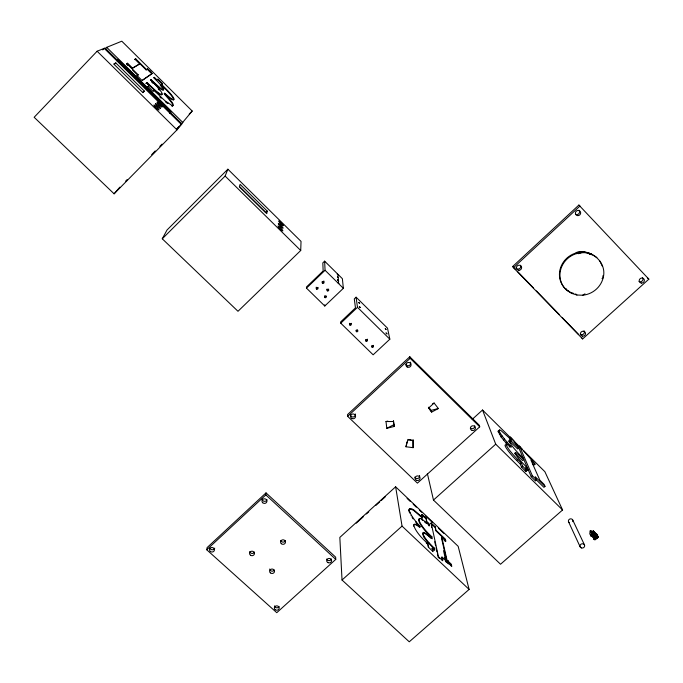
<?xml version="1.0" encoding="UTF-8"?>
<svg xmlns="http://www.w3.org/2000/svg" width="683" height="683" viewBox="0 0 683 683"><rect width="100%" height="100%" fill="white"/><g stroke="black" fill="none" stroke-linecap="round" stroke-linejoin="round"><path stroke-width="1.02" d="M306.479 288.124L306.496 286.971L323.153 270.963L322.82 262.904L324.63 261.162L342.379 278.69L343.361 288.303L324.784 306.018L306.479 288.124L325.065 270.272L324.63 261.162M406.957 441.961L405.975 446.776L413.113 447.672L413.189 440.04M300.716 250.499L301.032 241.389L227.883 169.205L167.011 230.017L162.272 238.794L237.991 311.286L300.716 250.499L225.125 176.06L227.883 169.205M173.081 105.506L171.766 105.976L172.679 105.916L173.123 104.584C173.687 102.868 161.717 90.941 165.064 93.477A14.172 2.023 44.6 0 0 174.08 99.291A14.172 2.023 44.6 0 0 165.465 88.286L161.547 84.402L161.162 84.794L165.081 88.679A14.164 2.032 44.6 0 1 172.876 99.966M172.679 105.916L172.722 104.994C173.192 103.116 161.538 91.659 164.671 93.878A14.164 2.032 44.6 0 0 166.643 95.629M409.305 510.449L409.373 509.057L408.921 510.799L409.621 512.942L410.013 512.591L409.305 510.449L408.921 510.799M206.727 549.764L265.841 494.902L266.011 492.887L335.669 557.174L335.763 559.394L276.769 612.685L206.727 549.764L207.12 547.578L266.011 492.887M593.894 537.581C590.829 536.283 594.423 535.122 594.808 533.722C594.517 537.803 599.614 538.614 596.72 536.181C595.354 536.266 595.354 538.102 596.848 537.777M593.86 534.712L592.443 532.219L593.86 534.712L591.196 536.343L589.77 533.833L590.189 530.913L590.684 530.486L592.041 531.826L593.1 533.952L594.304 532.911L593.245 530.785L592.041 531.826M590.189 530.913L591.239 533.039L591.196 536.343M267.224 211.081L266.771 213.642L239.374 186.647L240.109 184.35L267.224 211.081L265.755 212.524L239.4 186.544M593.143 536.104L593.143 536.599M405.975 446.776L407.999 439.382M597.984 537.589C597.804 533.799 594.441 537.086 593.629 538.392C593.629 539.57 595.38 540.253 596.054 539.186C597.377 536.932 600.434 538.272 595.32 533.525M595.636 538.827C596.464 537.948 594.577 537.419 594.201 538.247C595.542 541.175 596.105 536.172 593.826 535.139M176.999 129.864L181.874 123.819L105.045 48.006L97.123 51.225L34.15 117.28L114.104 193.818L176.999 129.864L97.123 51.225M180.662 124.835L192.205 111.022L121.805 41.193L106.693 47.34L105.216 48.877M114.104 193.818L119.815 187.151M169.743 113.13L171.177 111.611M102.74 49.885L104.209 48.348L181.362 124.46M116.494 60.753L117.928 59.259L171.16 111.807L169.726 113.267M114.309 64.458L115.777 62.921L144.395 91.138L142.926 92.649L113.685 63.98L115.777 62.921M127.994 65.551L126.475 64.057L127.601 63.246L132.502 68.095L139.793 63.852L135.097 59.199L134.713 59.6L135.755 58.84L146.538 69.529L146.153 69.922L135.371 59.242M127.2 63.664L132.101 68.513L132.502 68.095M139.793 63.852L132.101 68.513M127.601 63.246L126.884 63.639L138.231 74.857L137.829 75.267L132.528 70.042M147.571 68.863L147.195 69.256L151.822 73.841L152.198 73.448L147.571 68.863L146.153 69.922M147.101 82.523L146.06 83.403L147.101 82.523A28.071 4.055 44.5 0 0 156.663 91.445A14.838 2.169 44.5 0 0 161.171 91.727L160.479 90.788A14.838 2.169 44.5 0 0 153.47 82.942L150.542 80.039L151.148 79.604A24.306 3.432 44.5 0 0 161.171 88.679A11.568 1.648 44.5 0 0 163.425 88.508L163.143 88.056A10.322 1.477 44.6 0 0 159.489 83.608L159.173 83.258A35.294 5.123 44.5 0 0 153.777 77.7L154.358 77.281L156.911 79.809L157.884 79.083L162.486 83.65L162.102 84.043L157.5 79.476L156.527 80.201L153.974 77.674M151.148 79.604L150.755 80.005A24.306 3.441 44.5 0 0 160.778 89.08A11.56 1.656 44.5 0 0 163.032 88.901L163.143 88.056M596.575 535.873L596.942 534.43L595.866 533.543M146.461 82.984L149.15 85.64L147.665 86.869M153.624 90.873L154.025 90.463L164.953 100.743L172.159 105.566M146.7 82.942A28.071 4.064 44.5 0 0 156.262 91.855L156.663 91.445M167.958 103.107L167.557 103.517L165.303 101.75M189.217 114.061L192.205 111.022M176.94 128.617L179.177 126.346M125.646 181.123L127.132 179.612M151.652 154.682L155.237 150.917M159.822 146.367L162.05 144.104M176.906 128.993L181.874 123.819M162.272 238.794L225.125 176.06M356.091 297.19L354.289 298.906L355.467 307.871L340.663 321.906L340.766 323.179L373.14 354.81L389.839 339.186L387.509 328.173L356.091 297.19L357.491 307.333L389.839 339.186M340.766 323.179L357.491 307.333M409.766 356.774L347.519 414.607L347.656 416.348L417.415 483.137L479.731 426.815L479.082 425.048L409.766 356.774L410.15 358.31L479.731 426.815M347.656 416.348L410.15 358.31M513.488 267.702L512.677 266.498L578.877 205.062L579.961 206.035L513.488 267.702L582.633 338.93L648.85 279.151L578.877 205.062M428.557 408.11L434.106 403.03L438.358 408.511L431.656 412.088L428.42 407.589L431.656 412.088M395.636 486.8L339.835 537.401L342.029 580.021L409.254 641.807L469.11 589.42L458.165 546.323L395.636 486.8L402.048 526.106L469.11 589.42M356.27 523.169L363.313 516.783M366.447 513.94L368.794 511.815M375.838 505.42L379.757 501.877M381.319 500.451L385.238 496.908M472.243 419.328L482.522 410.013L522.341 449.397M422.709 517.612L413.83 509.911L411.721 508.784L409.809 508.835L413.446 510.252L422.333 517.953L422.043 514.325L426.141 518.218L426.832 521.53L429.086 523.673L429.505 525.645A26.125 6.027 48.9 0 0 421.821 519.106L421.437 519.456M507.921 445.239L501.057 436.907L498.103 431.255L499.7 429.991L500.972 430.529L511.601 440.014L510.389 437.137L509.347 438.068L510.158 439.989M499.7 429.991L498.103 431.255M498.334 432.416L499.393 431.46L499.153 430.307M499.341 434.337L500.4 433.389L499.393 431.46M411.064 515.682L411.448 515.332L410.013 512.591M501.057 436.907L502.125 435.959L500.4 433.389M342.029 580.021L402.048 526.106M523.844 450.882L544.88 471.697L562.579 509.979L500.537 564.243L433.474 500.067L495.721 444.172L482.522 410.013M411.448 515.332L413.522 518.491L413.138 518.841L412.097 517.262M503.371 439.946L504.438 438.99L502.125 435.959M415.699 522.188L416.092 521.838L413.522 518.491M506.12 443.241L507.187 442.285L504.438 438.99M510.15 442.038L511.2 441.098A26.611 3.722 47.9 0 1 518.704 448.031L517.663 448.962A26.611 3.757 47.9 0 0 510.15 442.038A13.788 1.929 47.9 0 0 508.681 441.218M429.12 525.987L428.711 524.015L426.448 521.872L426.141 518.218M418.585 525.5L419.473 525.645L420.284 526.909L419.772 526.755A13.634 3.202 48.9 0 0 414.248 526.713A13.634 3.202 48.9 0 0 424.399 540.458L428.053 543.907L428.796 547.561L433.124 551.659L432.356 547.979L432.535 551.096M419.473 525.645C418.448 525.799 420.796 527.797 419.379 527.105A13.634 3.202 48.9 0 0 413.608 526.183M509.117 446.571L510.184 445.615L511.234 447.186A13.891 1.981 47.9 0 0 506.726 446.016A13.891 1.981 47.9 0 0 517.705 459.463L521.351 463.048L522.7 466.25L527.02 470.51L525.645 467.283L528.002 469.605L525.919 471.483L521.607 467.232L520.258 464.022L516.613 460.436A13.891 1.989 47.9 0 1 507.554 449.986A13.891 1.989 47.9 0 1 505.488 444.915M509.612 447.075L510.679 446.119M422.265 526.2A13.532 3.099 48.8 0 0 429.274 534.285L431.861 536.744L431.468 537.086L428.881 534.635A13.532 3.099 48.8 0 1 421.872 526.55L422.265 526.2L421.428 525.031A13.54 3.099 48.8 0 1 421.821 519.106M431.665 527.421L431.161 522.999L435.242 526.875L435.985 530.23L445.41 539.194L445.888 541.209L441.79 537.325L441.406 537.658L446.631 560.495L450.882 564.517L451.224 565.985M532.629 463.757L533.995 465.106L535.037 464.175C530.187 457.926 524.527 452.24 519.481 446.136L518.44 447.058L531.229 476.708L535.523 480.943L536.625 479.97L535.19 476.691L545.017 486.381L543.924 487.346L535.609 479.15M434.166 549.858L433.867 548.423A32.485 7.47 48.9 0 1 428.702 543.164L428.378 542.823A9.869 2.305 49 0 1 424.237 537.495L423.827 536.821A11.048 2.578 49 0 1 423.708 532.731L424.1 532.381A23.657 5.549 49.1 0 1 432.296 538.802L431.861 536.744M523.682 459.582A24.11 3.432 48 0 0 515.785 452.641L514.709 453.597A24.11 3.458 48 0 1 522.606 460.538L523.682 459.582L522.896 457.772L520.318 455.22A13.78 1.912 47.9 0 1 513.027 447.117L512.122 445.973A13.788 1.912 47.9 0 1 511.2 441.098M444.138 540.253L445.504 541.551L445.034 539.536L435.6 530.571L435.242 526.875M424.237 537.495L424.228 536.462A11.048 2.578 49 0 1 424.1 532.381M516.613 460.436L517.705 459.463M428.378 542.823L428.779 542.464A9.869 2.305 49 0 1 424.638 537.145M520.258 464.022L521.351 463.048M521.607 467.232L522.7 466.25M433.867 548.423L434.268 548.065A32.485 7.453 48.9 0 1 429.095 542.814L428.779 542.464M431.161 522.999L438.443 556.688L438.042 557.038L439.485 558.395M531.229 476.708L532.33 475.735L519.481 446.136M441.79 537.325L447.024 560.145L451.275 564.167L451.796 566.361L441.935 557.038L442.149 560.188M443.071 559.035L445.47 556.918M591.239 533.039L591.734 532.612L593.1 533.952M596.387 535.66L594.5 532.031L593.834 532.612L595.644 536.027M592.724 534.285L591.35 535.472L591.683 533.261L592.724 534.285L590.684 530.486M594.33 533.099L594.995 532.518M593.493 534.345L594.705 533.303L593.245 530.785M595.397 535.224L596.063 534.644L595.567 534.157L594.902 534.738L595.397 535.224L594.68 533.807M601.996 278.673L603.191 277.708C607.349 262.289 590.863 248.236 576.093 252.565L581.515 251.899L586.859 252.616L591.657 254.016L591.743 254.682C586.671 251.438 580.49 251.592 574.924 253.333A22.257 20.925 -32.7 0 0 559.992 269.742A22.257 20.925 -32.7 0 0 566.42 289.754L570.288 292.213M154.025 90.463L152.983 91.309L148.066 86.451L149.15 85.64M161.162 84.794L162.486 83.65M142.619 92.487L144.395 91.138M152.198 73.448L142.004 80.466L137.07 75.591M142.457 80.304L150.969 74.43M408.98 509.398L410.193 508.485M136.668 76.018L138.231 74.857M566.344 288.849L566.933 290.403L571.577 293.357L576.913 295.005L582.59 295.235L584.981 293.852M432.39 403.995L434.106 403.03M135.097 59.199L135.755 58.84M387.816 421.087L385.997 421.522L386.8 428.301L393.852 424.698M578.381 253.717C584.546 251.045 591.802 253.743 596.882 257.602M593.501 535.762L594.432 535.822M438.358 408.511L431.195 410.363L428.719 407.188M386.8 428.301L394.168 426.474L393.502 421.01M581.122 252.684L575.453 253.914A22.308 20.96 -32.6 0 0 560.487 270.348A22.308 20.96 -32.6 0 0 566.933 290.403L568.546 290.847M571.577 293.357L573.31 293.349M385.997 421.522L393.596 421.539M589.275 254.238L592.221 254.597M409.04 439.519L411.115 439.784M408.11 439.937L413.309 440.595M571.065 292.708L573.729 293.528M595.994 534.097L596.472 534.55M575.667 293.895L576.913 295.005M265.841 494.902L335.763 559.394M647.51 277.904L648.85 279.151M438.443 556.688L442.763 560.76L441.935 557.038M432.356 547.979L434.721 550.216L434.268 548.065M426.192 542.883L427.652 544.266M431.955 548.338L433.731 550.011M445.325 560.974L448.364 563.851M159.822 96.918L161.205 98.232M421.667 514.666L425.757 518.559M430.785 523.34L434.858 527.216M407.094 498.411L410.167 501.331M413.232 504.242L416.297 507.162M419.362 510.081L421.659 512.267M425.492 515.913L432.39 522.478M438.52 528.318L443.882 533.423M325.065 270.272L343.361 288.303M532.33 475.735L536.625 479.97M495.721 444.172L562.579 509.979M151.609 81.9L153.077 83.343M510.389 437.137C513.992 440.202 516.177 444.232 518.704 448.031M535.037 464.175L530.956 460.146L539.903 480.26L544.146 484.443L545.017 486.381M106.693 47.34L182.89 122.564M149.466 70.375L150.96 71.86M512.677 266.498L515.639 269.554M517.868 271.843L533.423 287.867M536.386 290.924L559.351 314.581M562.314 317.629L578.612 334.422M507.187 442.285L510.184 445.615M416.092 521.838L418.978 525.15M416.28 522.854L418.013 524.843M581.575 337.47L582.633 338.93M421.872 526.55L421.044 525.372A13.54 3.108 48.8 0 1 419.755 518.858M596.814 534.191L598.095 536.812M596.387 533.773L597.719 536.633M596.131 533.628L597.198 535.762M595.585 533.508L597.497 537.282M594.5 532.031L596.122 535.737M596.549 536.129L597.266 537.555M595.977 535.566L597.318 538.23M595.892 536.36L596.609 537.786M595.585 536.292L596.302 537.717M594.338 534.157L596.011 537.623M594.193 534.473L595.627 537.47M594.142 534.823L595.499 537.965M593.518 535.148L595.448 539.015M594.492 537.743L595.2 539.169M593.237 535.241L594.295 537.384M592.964 535.429L594.953 539.724M592.793 535.609L594.705 539.69M592.596 536.018L594.475 539.596M592.571 536.249L594.031 539.28M599.93 261.137L602.278 266.088M572.73 520.036L584.511 544.991M568.555 521.803L580.14 546.818M528.002 469.605L527.182 467.718A33.091 4.61 47.9 0 1 521.957 462.331L521.624 461.981A10.057 1.426 48 0 1 517.21 456.731L516.741 456.082A11.261 1.597 48 0 1 515.785 452.641M525.236 469.87L525.919 471.483M448.176 560.615L448.902 563.74M427.379 473.55L433.474 500.067M443.54 550.703L446.11 561.998M434.747 541.721L435.626 545.802M436.061 547.851L436.941 551.932M437.385 553.973L437.82 556.022M421.829 515.486L422.333 517.953M427.831 545.179L428.207 547.006M602.824 275.812L603.191 277.708A22.308 20.96 -32.6 0 1 582.59 295.235M394.168 426.474L393.391 420.771M324.732 304.806L324.784 306.018M412.933 439.758L413.113 447.672M578.936 210.21A2.681 2.536 -38.4 0 1 575.521 214.274M642.43 277.529A2.647 2.459 -34.3 0 1 639.015 281.473M584.067 330.811A2.595 2.425 -28 0 1 580.174 334.158M520.489 265.243A2.63 2.501 -30.1 0 1 519.413 268.709A2.63 2.501 -30.1 0 1 515.896 267.813M317.962 287.432A0.914 0.879 -0.9 0 1 316.178 287.193M326.141 296.081A0.905 0.879 -2.5 0 1 324.57 296.072M328.634 289.165A0.905 0.879 -3 0 1 326.875 289.157M323.819 280.986A0.914 0.888 -2.1 0 1 323.375 282.241A0.914 0.888 -2.1 0 1 322.145 281.644M373.234 345.35A0.896 0.862 -8.7 0 1 371.911 345.863M367.258 339.144A0.896 0.862 -8.1 0 1 365.704 339.741M357.576 330.06A0.905 0.862 -7.1 0 1 356.15 330.239M351.147 323.307A0.905 0.871 -6.3 0 1 349.406 323.298M160.24 85.255A10.322 1.477 44.6 0 1 160.599 85.665M160.932 86.058A10.322 1.477 44.6 0 1 161.256 86.442M161.555 86.818A10.322 1.477 44.6 0 1 161.837 87.176M162.102 87.518A10.322 1.477 44.6 0 1 162.341 87.851M171.518 99.308A14.164 2.032 44.6 0 1 170.298 98.514M169.606 98.019A14.164 2.032 44.6 0 1 168.086 96.832M161.743 93.912A14.838 2.169 44.5 0 1 156.262 91.855M158.174 88.807A14.838 2.177 44.5 0 1 159.199 90.054M267.036 499.674A2.484 2.297 2.4 0 1 262.144 499.068M254.494 552.12A2.459 2.245 2.6 0 1 249.782 551.514M274.335 570.117A2.45 2.228 1.2 0 1 269.768 569.007M214.735 548.133A2.467 2.245 5.2 0 1 209.98 548.193M279.099 606.547A2.425 2.186 0.6 0 1 274.472 605.889M331.434 559.018A2.45 2.237 -2.4 0 1 326.705 559.018M285.511 540.492A2.459 2.254 0.7 0 1 280.756 540.492M422.026 519.874A26.125 6.036 48.9 0 1 422.623 520.326M424.493 521.812A26.125 6.036 48.9 0 1 426.44 523.494M423.708 532.731A23.657 5.566 49.1 0 1 424.297 533.082M424.911 533.474A23.657 5.566 49.1 0 1 426.192 534.354M426.858 534.849A23.657 5.566 49.1 0 1 427.541 535.378M428.241 535.933A23.657 5.566 49.1 0 1 431.161 538.46M569.246 522.623A2.271 2.058 -17.8 0 1 568.76 519.883A2.271 2.058 -17.8 0 1 571.705 519.037A2.271 2.058 -17.8 0 1 572.713 521.624M474.728 425.765A2.527 2.356 -15.4 0 1 470.433 428.036M419.499 475.436A2.493 2.314 -9.6 0 1 417.987 478.424A2.493 2.314 -9.6 0 1 414.812 477.093M410.389 362.118A2.561 2.433 -12.3 0 1 409.365 365.439A2.561 2.433 -12.3 0 1 405.907 364.534M355.314 413.975A2.527 2.382 -5.1 0 1 353.205 416.98A2.527 2.382 -5.1 0 1 350.353 414.649M386.049 329.454L385.178 328.557L386.023 329.394M360.231 307.529L359.343 306.616L360.231 307.529M359.634 303.406L358.754 302.509L359.634 303.406M338.853 283.445L337.94 282.557L338.802 283.471M338.648 281.191L337.752 280.269L338.64 281.217M338.572 280.32L337.684 279.398L338.572 280.32M338.375 278.101L337.487 277.187L338.375 278.101M338.298 277.247L337.419 276.333L338.298 277.247M338.102 275.07L337.231 274.165L338.094 275.095M386.962 333.885L386.074 332.971L386.962 333.885M582.411 336.13A2.612 2.433 -28 0 0 585.425 332.817A2.612 2.433 -28 0 0 581.079 332.126A2.612 2.433 -28 0 0 582.411 336.13M577.878 215.64A2.698 2.544 -38.3 0 0 580.405 211.747A2.698 2.544 -38.3 0 0 575.837 211.713A2.698 2.544 -38.3 0 0 577.878 215.64M518.926 270.28A2.647 2.51 -30 0 0 521.325 266.438A2.647 2.51 -30 0 0 516.8 266.472A2.647 2.51 -30 0 0 518.926 270.28M641.585 283.069A2.655 2.467 -34.2 0 0 644.12 279.296A2.655 2.467 -34.2 0 0 639.63 279.27A2.655 2.467 -34.2 0 0 641.585 283.069M324.946 297.583A0.914 0.879 -2.5 0 0 326.32 296.823A0.914 0.879 -2.5 0 0 324.963 296.055A0.914 0.879 -2.5 0 0 324.946 297.583M316.647 289.114A0.914 0.888 -1 0 0 318.022 288.354A0.914 0.888 -1 0 0 316.664 287.586A0.914 0.888 -1 0 0 316.647 289.114M322.615 283.325A0.914 0.888 -2.1 0 0 323.99 282.557A0.914 0.888 -2.1 0 0 322.624 281.789A0.914 0.888 -2.1 0 0 322.615 283.325M327.353 290.856A0.914 0.888 -3 0 0 328.728 290.096A0.914 0.888 -3 0 0 327.37 289.327A0.914 0.888 -3 0 0 327.353 290.856M372.124 347.212A0.905 0.862 -8.7 0 0 373.49 346.469A0.905 0.862 -8.7 0 0 372.158 345.718A0.905 0.862 -8.7 0 0 372.124 347.212M366.088 341.21A0.905 0.862 -8.1 0 0 367.454 340.467A0.905 0.862 -8.1 0 0 366.114 339.707A0.905 0.862 -8.1 0 0 366.088 341.21M356.5 331.673A0.905 0.871 -7 0 0 357.866 330.922A0.905 0.871 -7 0 0 356.517 330.162A0.905 0.871 -7 0 0 356.5 331.673M349.961 325.108A0.905 0.871 -6.2 0 0 351.327 324.357A0.905 0.871 -6.2 0 0 349.978 323.597A0.905 0.871 -6.2 0 0 349.961 325.108M154.384 106.027A3.586 0.563 44.5 0 0 158.84 110.048A3.586 0.563 44.5 0 0 156.159 106.454A3.586 0.563 44.5 0 0 154.384 106.027M157.722 103.415A3.517 0.538 44.5 0 0 161.991 107.129A3.517 0.538 44.5 0 0 158.968 103.346A3.517 0.538 44.5 0 0 157.722 103.415M156.253 104.943A3.552 0.546 44.5 0 0 160.514 108.571A3.552 0.546 44.5 0 0 157.312 104.653A3.552 0.546 44.5 0 0 156.253 104.943M262.699 502.731A2.493 2.305 2.4 0 0 266.874 501.706A2.493 2.305 2.4 0 0 263.8 498.872A2.493 2.305 2.4 0 0 262.699 502.731M250.499 555.219A2.467 2.254 2.6 0 0 254.452 553.768A2.467 2.254 2.6 0 0 251.071 551.352A2.467 2.254 2.6 0 0 250.499 555.219M270.34 572.841A2.459 2.237 1.2 0 0 274.446 571.842A2.459 2.237 1.2 0 0 271.424 569.11A2.459 2.237 1.2 0 0 270.34 572.841M210.279 551.386A2.476 2.254 5.2 0 0 214.377 550.327A2.476 2.254 5.2 0 0 211.26 547.595A2.476 2.254 5.2 0 0 210.279 551.386M275.232 609.74A2.433 2.194 0.6 0 0 279.159 608.374A2.433 2.194 0.6 0 0 275.881 605.983A2.433 2.194 0.6 0 0 275.232 609.74M327.9 562.604A2.459 2.245 -2.4 0 0 331.605 560.666A2.459 2.245 -2.4 0 0 327.934 558.72A2.459 2.245 -2.4 0 0 327.9 562.604M281.285 543.668A2.467 2.262 0.7 0 0 285.417 542.661A2.467 2.262 0.7 0 0 282.386 539.886A2.467 2.262 0.7 0 0 281.285 543.668M581.395 547.937A2.373 2.134 -17.5 0 0 584.665 545.521A2.373 2.134 -17.5 0 0 580.926 544.249A2.373 2.134 -17.5 0 0 581.395 547.937M351.771 418.448A2.536 2.39 -5.1 0 0 355.578 416.331A2.536 2.39 -5.1 0 0 351.771 414.299A2.536 2.39 -5.1 0 0 351.771 418.448M407.188 366.993A2.57 2.442 -12.3 0 0 411.089 364.893A2.57 2.442 -12.3 0 0 407.307 362.758A2.57 2.442 -12.3 0 0 407.188 366.993M416.485 480.337A2.501 2.322 -9.6 0 0 420.054 477.972A2.501 2.322 -9.6 0 0 416.143 476.333A2.501 2.322 -9.6 0 0 416.485 480.337M472.149 430.435A2.536 2.365 -15.4 0 0 475.359 427.541A2.536 2.365 -15.4 0 0 471.185 426.457A2.536 2.365 -15.4 0 0 472.149 430.435M278.69 227.277A3.424 0.538 45.7 0 0 282.753 230.931A3.424 0.538 45.7 0 0 279.842 227.132A3.424 0.538 45.7 0 0 278.69 227.277M279.509 222.368A3.355 0.521 45.7 0 0 283.36 225.672A3.355 0.521 45.7 0 0 280.175 221.762A3.355 0.521 45.7 0 0 279.509 222.368M278.843 224.468A3.389 0.529 45.7 0 0 282.958 228.284A3.389 0.529 45.7 0 0 280.371 224.75A3.389 0.529 45.7 0 0 278.843 224.468"/></g></svg>
